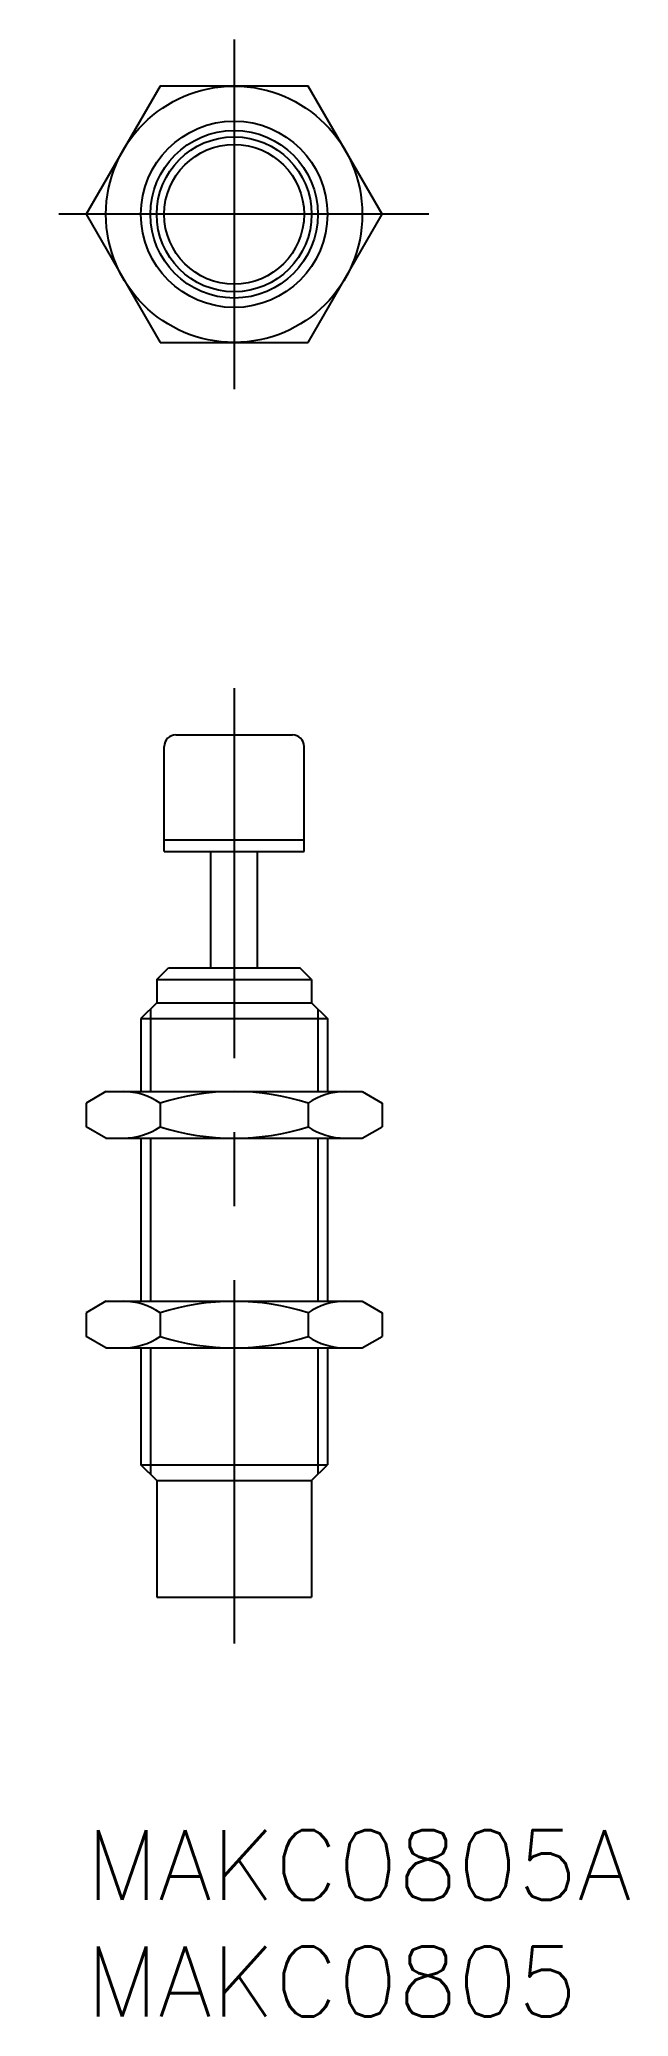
# Model space of a CAD drawing. Extents: x -2 to 23.3, y -8 to 76.8.
import ezdxf

# ---------------------------------------------------------------- set-up
doc = ezdxf.new("R2010")
doc.units = 0
doc.header["$LTSCALE"] = 0.5
doc.linetypes.add('CENTER', pattern=[50.8, 31.75, -6.35, 6.35, -6.35])
for name, color, linetype in [('MSM_CENTER', 1, 'CENTER'), ('MSM_CONTINUOUS', 7, 'CONTINUOUS'), ('MSM_NARROW', 5, 'CONTINUOUS'), ('MSM_PART_NUMBER', 7, 'CONTINUOUS')]:
    doc.layers.add(name, color=color, linetype=linetype)
doc.styles.get("Standard").update_dxf_attribs({"font": 'txt.shx', "height": 3, "bigfont": 'bigfont.shx'})

# ---------------------------------------------------------------- blocks, each defined once
blk = doc.blocks.new('*U2')
at = {"layer": 'MSM_PART_NUMBER'}
blk.add_text('MAKC0805A', height=3, dxfattribs=at).set_placement((0, -3))
blk = doc.blocks.new('*U3')
at = {"layer": 'MSM_PART_NUMBER'}
blk.add_text('MAKC0805', height=3, dxfattribs=at).set_placement((0, -8))

msp = doc.modelspace()

# ---------------------------------------------------------------- linework, layer by layer
at = {"layer": 'MSM_CENTER'}
for p, q in [((6.351, 76.841), (6.351, 61.841)), ((14.702, 69.341), (-2, 69.341)), ((6.351, 49), (6.351, 8))]:
    msp.add_line(p, q, dxfattribs=at)
at = {"layer": 'MSM_CONTINUOUS'}
for p, q in [((3.175, 74.841), (0, 69.341)), ((9.526, 74.841), (3.175, 74.841)), ((12.702, 69.341), (9.526, 74.841)), ((0, 69.341), (3.175, 63.841)), ((9.526, 63.841), (12.702, 69.341)), ((3.175, 63.841), (9.526, 63.841)), ((3.851, 47), (8.851, 47)), ((3.351, 42), (3.351, 46.5)), ((9.351, 42), (9.351, 46.5)), ((3.351, 42.5), (9.351, 42.5)), ((4.851, 42.5), (4.851, 42.5)), ((3.351, 42), (9.351, 42)), ((5.351, 37), (5.351, 42)), ((7.351, 37), (7.351, 42)), ((3.027, 36.5), (3.527, 37)), ((3.027, 36.5), (9.674, 36.5)), ((3.027, 36.5), (3.027, 35.5)), ((3.527, 37), (9.174, 37)), ((9.674, 36.5), (9.174, 37)), ((9.674, 36.5), (9.674, 35.5)), ((3.027, 35.5), (2.351, 34.824)), ((2.351, 34.824), (2.351, 31.691)), ((2.351, 34.824), (10.351, 34.824)), ((3.027, 35.5), (9.674, 35.5)), ((9.674, 35.5), (10.351, 34.824)), ((10.351, 34.824), (10.351, 31.691)), ((0.851, 31.691), (0, 31.2)), ((0.851, 31.691), (11.851, 31.691)), ((11.851, 31.691), (12.702, 31.2)), ((0, 31.2), (0, 30.182)), ((3.175, 31.2), (3.175, 30.182)), ((9.526, 31.2), (9.526, 30.182)), ((12.702, 31.2), (12.702, 30.182)), ((0.851, 29.691), (0, 30.182)), ((11.851, 29.691), (12.702, 30.182)), ((0.851, 29.691), (11.851, 29.691)), ((2.351, 29.691), (2.351, 22.691)), ((10.351, 29.691), (10.351, 22.691)), ((0.851, 22.691), (0, 22.2)), ((0, 22.2), (0, 21.182)), ((0.851, 22.691), (11.851, 22.691)), ((3.175, 22.2), (3.175, 21.182)), ((9.526, 22.2), (9.526, 21.182)), ((11.851, 22.691), (12.702, 22.2)), ((12.702, 22.2), (12.702, 21.182)), ((0.851, 20.691), (0, 21.182)), ((0.851, 20.691), (11.851, 20.691)), ((2.351, 20.691), (2.351, 15.676)), ((10.351, 20.691), (10.351, 15.676)), ((11.851, 20.691), (12.702, 21.182)), ((2.351, 15.676), (10.351, 15.676)), ((3.027, 15), (2.351, 15.676)), ((6.351, 15.6), (6.351, 15.6)), ((9.674, 15), (10.351, 15.676)), ((3.027, 15), (9.674, 15)), ((3.027, 15), (3.027, 10)), ((9.674, 15), (9.674, 10)), ((3.027, 10), (9.674, 10))]:
    msp.add_line(p, q, dxfattribs=at)
for radius in [5.5, 4, 3.324, 3]:
    msp.add_circle((6.351, 69.341), radius, dxfattribs=at)
for centre, radius, start, end in [((3.851, 46.5), 0.5, 90, 180), ((8.851, 46.5), 0.5, 0, 90), ((1.588, 28.88), 2.811, 55.61575, 90), ((6.351, 21.182), 10.509, 72.41205, 107.58795), ((11.114, 28.88), 2.811, 90, 124.38425), ((1.588, 32.503), 2.811, 270, 304.38425), ((6.351, 40.2), 10.509, 252.41205, 287.58795), ((11.114, 32.503), 2.811, 235.61575, 270), ((1.588, 19.88), 2.811, 55.61575, 90), ((6.351, 12.182), 10.509, 72.41205, 107.58795), ((11.114, 19.88), 2.811, 90, 124.38425), ((1.588, 23.503), 2.811, 270, 304.38425), ((6.351, 31.2), 10.509, 252.41205, 287.58795), ((11.114, 23.503), 2.811, 235.61575, 270)]:
    msp.add_arc(centre, radius, start, end, dxfattribs=at)
at = {"layer": 'MSM_NARROW'}
for p, q in [((2.757, 35.229), (2.757, 31.691)), ((9.945, 35.229), (9.945, 31.691)), ((2.757, 29.691), (2.757, 22.691)), ((9.945, 29.691), (9.945, 22.691)), ((2.757, 20.691), (2.757, 15.27)), ((9.945, 20.691), (9.945, 15.27))]:
    msp.add_line(p, q, dxfattribs=at)
msp.add_circle((6.351, 69.341), 3.594, dxfattribs=at)

# ---------------------------------------------------------------- block references
at = {"layer": 'MSM_CONTINUOUS'}
for name in ['*U2', '*U3']:
    msp.add_blockref(name, (0, 0), dxfattribs=at)

doc.saveas('drawing.dxf')
